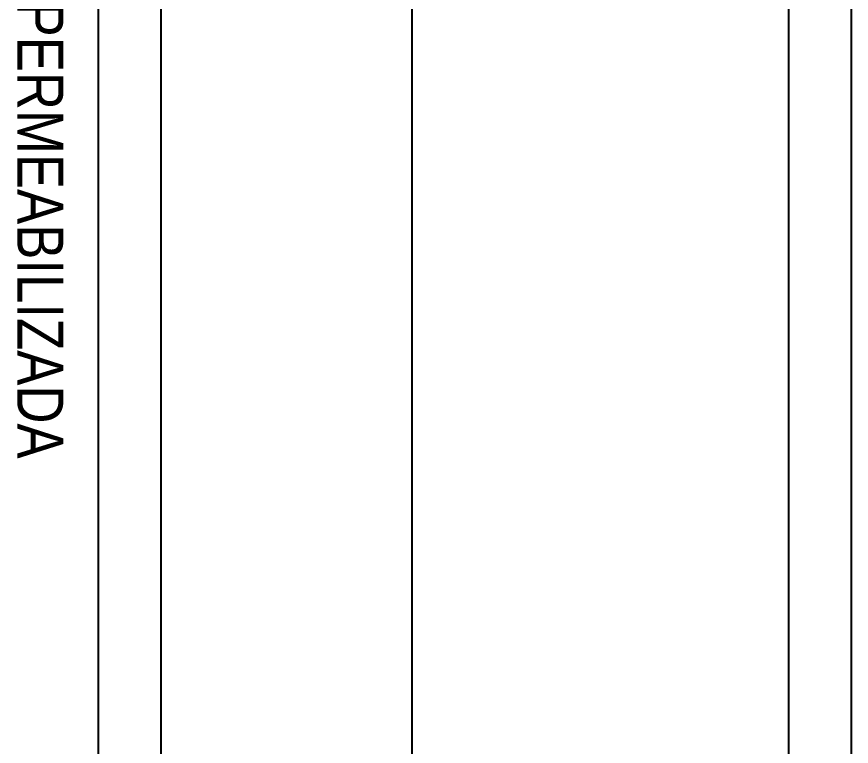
# Model space of a CAD drawing. Header units: millimetres. Extents: x -336 to -33, y -135 to 770.
# Drawn here: x -300.748 to -296.758, y 722.121 to 725.607 of the extents above; entities that cross this region are included whole.
import ezdxf
from ezdxf.enums import TextEntityAlignment as Align

# ---------------------------------------------------------------- set-up
doc = ezdxf.new("R2010")
doc.units = ezdxf.units.MM
doc.header["$LTSCALE"] = 50
doc.header["$MEASUREMENT"] = 0
doc.layers.get('0').update_dxf_attribs({"linetype": 'CONTINUOUS'})
for name, color, linetype in [('-HIDRO', 8, 'CONTINUOUS'), ('COTA', 7, 'CONTINUOUS'), ('E-txt-g', 3, 'CONTINUOUS')]:
    doc.layers.add(name, color=color, linetype=linetype)
doc.layers.add('E-Txt-W', color=7, linetype='CONTINUOUS', lineweight=20)
doc.styles.add('F2', font='swissc.ttf')
doc.styles.add('REG60', font='romans.shx', dxfattribs={"width": 0.8, "height": 0.15})
doc.styles.add('REG80', font='romans.shx', dxfattribs={"width": 0.8, "height": 0.2})

# ---------------------------------------------------------------- blocks, each defined once
blk = doc.blocks.new('TXT-AMB75')
at = {"layer": 'E-txt-g', "style": 'REG80', "width": 0.8, "flags": 8}
blk.add_attdef('TXT', text='', height=0.2, dxfattribs=at).set_placement((0.0055, 0.2964), align=Align.CENTER)
at = {"layer": 'E-Txt-W', "style": 'REG60', "width": 0.8, "flags": 8}
blk.add_attdef('TXT', text='', height=0.15, dxfattribs=at).set_placement((0.0055, 0.0271), align=Align.CENTER)

msp = doc.modelspace()

# ---------------------------------------------------------------- linework, layer by layer
at = {"layer": '-HIDRO', "linetype": 'Continuous'}
for p, q in [((-296.758, 753.4228), (-296.758, 703.4228)), ((-297.058, 753.1228), (-297.058, 703.7228)), ((-300.358, 732.8161), (-300.358, 719.1028)), ((-300.058, 726.4028), (-300.058, 718.8028)), ((-300.358, 726.1028), (-300.358, 719.1028))]:
    msp.add_line(p, q, dxfattribs=at)
at = {"layer": 'COTA', "color": 8, "linetype": 'Continuous'}
msp.add_line((-298.858, 743.8135), (-298.858, 717.6028), dxfattribs=at)

# ---------------------------------------------------------------- block references
ref = msp.add_blockref('TXT-AMB75', (-301.1767, 725.1905), dxfattribs=dict(xscale=1.458, yscale=1.458, zscale=1.458, rotation=270))
ref.add_attrib('TXT', 'CALHA IMPERMEABILIZADA', dxfattribs={"layer": 'E-txt-g', "color": 2, "height": 0.22, "rotation": 270, "style": 'F2'}).set_placement((-300.7445, 725.1825), align=Align.CENTER)

doc.saveas('drawing.dxf')
